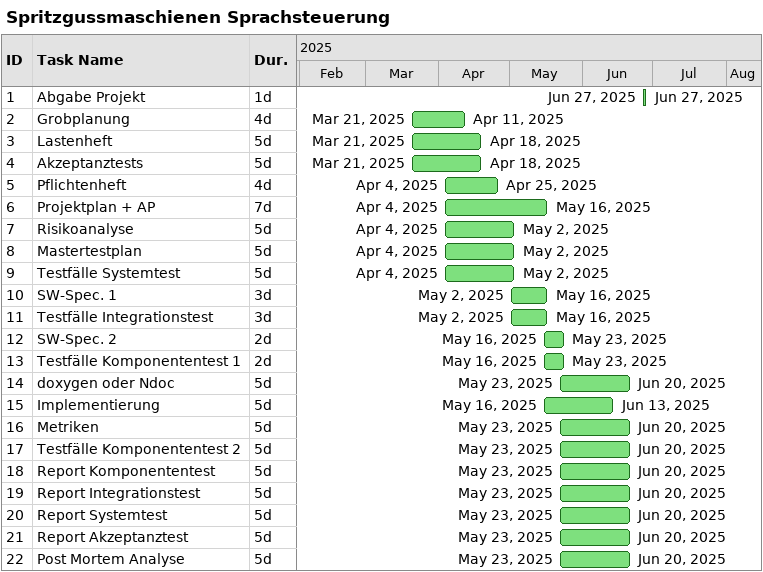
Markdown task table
Spritzgussmaschienen Sprachsteuerung

| ID | Task | Duration | Start | Finish |
|---|---|---|---|---|
| 1 | Abgabe Projekt | 1d | 2025-06-27 | 2025-06-27 |
| 2 | Grobplanung | 4d | 2025-03-21 | 2025-04-11 |
| 3 | Lastenheft | 5d | 2025-03-21 | 2025-04-18 |
| 4 | Akzeptanztests | 5d | 2025-03-21 | 2025-04-18 |
| 5 | Pflichtenheft | 4d | 2025-04-04 | 2025-04-25 |
| 6 | Projektplan + AP | 7d | 2025-04-04 | 2025-05-16 |
| 7 | Risikoanalyse | 5d | 2025-04-04 | 2025-05-02 |
| 8 | Mastertestplan | 5d | 2025-04-04 | 2025-05-02 |
| 9 | Testfälle Systemtest | 5d | 2025-04-04 | 2025-05-02 |
| 10 | SW-Spec. 1 | 3d | 2025-05-02 | 2025-05-16 |
| 11 | Testfälle Integrationstest | 3d | 2025-05-02 | 2025-05-16 |
| 12 | SW-Spec. 2 | 2d | 2025-05-16 | 2025-05-23 |
| 13 | Testfälle Komponententest 1 | 2d | 2025-05-16 | 2025-05-23 |
| 14 | doxygen oder Ndoc | 5d | 2025-05-23 | 2025-06-20 |
| 15 | Implementierung | 5d | 2025-05-16 | 2025-06-13 |
| 16 | Metriken | 5d | 2025-05-23 | 2025-06-20 |
| 17 | Testfälle Komponententest 2 | 5d | 2025-05-23 | 2025-06-20 |
| 18 | Report Komponententest | 5d | 2025-05-23 | 2025-06-20 |
| 19 | Report Integrationstest | 5d | 2025-05-23 | 2025-06-20 |
| 20 | Report Systemtest | 5d | 2025-05-23 | 2025-06-20 |
| 21 | Report Akzeptanztest | 5d | 2025-05-23 | 2025-06-20 |
| 22 | Post Mortem Analyse | 5d | 2025-05-23 | 2025-06-20 |
